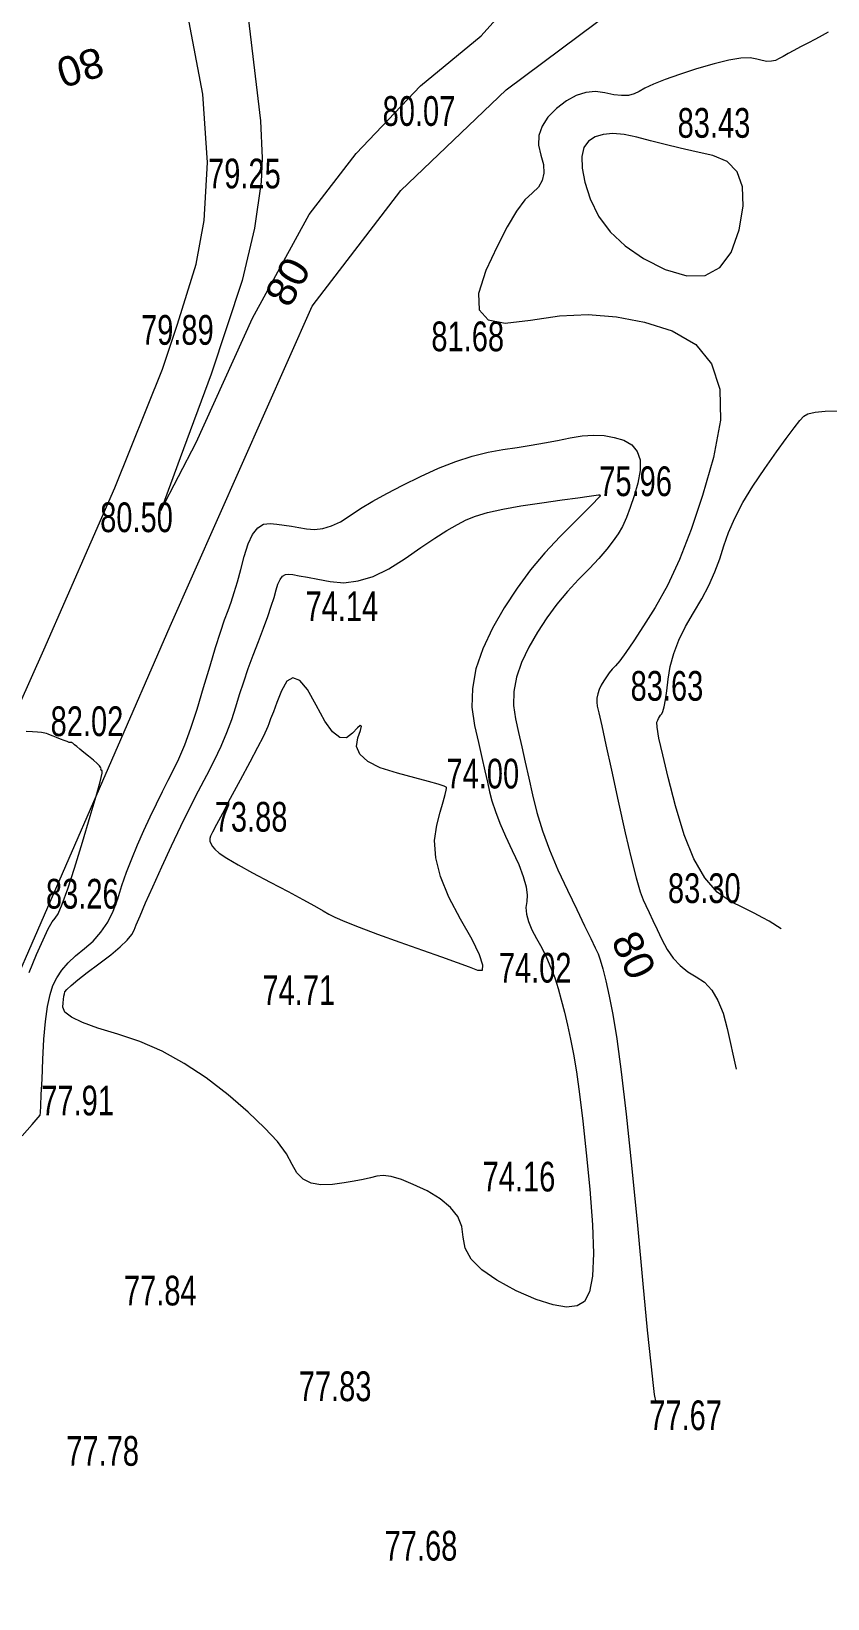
# Model space of a CAD drawing. Header units: metres. Extents: x 431726 to 434411, y 2469261 to 2472412.
# Drawn here: x 433638.3 to 433745.5, y 2472092.3 to 2472303.3 of the extents above; entities that cross this region are included whole.
import ezdxf
from ezdxf.enums import TextEntityAlignment as Align

# ---------------------------------------------------------------- set-up
doc = ezdxf.new("R2010")
doc.units = ezdxf.units.M
doc.header["$MEASUREMENT"] = 0
for name, color, linetype, lineweight in [('CAO DO', 8, 'Continuous', 18), ('duong nhua-ks', 8, 'Continuous', 18), ('MH_DongMuc', 8, 'Continuous', 18), ('MH_DongMuc_Con', 8, 'Continuous', 18)]:
    doc.layers.add(name, color=color, linetype=linetype, lineweight=lineweight)
doc.styles.get("Standard").update_dxf_attribs({"font": 'arial.ttf'})

msp = doc.modelspace()

# ---------------------------------------------------------------- linework, layer by layer
at = {"layer": 'duong nhua-ks', "color": 8, "lineweight": 0}
for points in [[(433580.84, 2472084.92), (433593.98, 2472115.2), (433606.09, 2472143), (433619.85, 2472174.94), (433639.98, 2472220.05), (433649.53, 2472241.83), (433655.96, 2472257.82), (433657.98, 2472263.86), (433660.5, 2472271.96), (433661.57, 2472277.83), (433662, 2472285.64), (433661.36, 2472294.84), (433659.35, 2472305.44), (433656.55, 2472316.22), (433651.26, 2472332.6), (433646.65, 2472340.55), (433643.8, 2472343.21), (433640.67, 2472344.95), (433634.78, 2472346.77), (433626.57, 2472348.6), (433620.71, 2472350.12)], [(433556.9, 2471909.5), (433562.65, 2471919.21), (433567.15, 2471928.28), (433571.41, 2471939.35), (433575.14, 2471950.17), (433578.26, 2471964.06), (433580.28, 2471976.38), (433581.62, 2471994.14), (433582.29, 2472018.57), (433582.91, 2472032.17), (433585.08, 2472049.07), (433588.31, 2472061.95), (433594.83, 2472080.9), (433602.54, 2472098.28), (433625.54, 2472151.08), (433656.98, 2472223.23), (433676.09, 2472266.3), (433688.05, 2472281.87), (433702.2, 2472295.41), (433721.78, 2472310.05), (433730.86, 2472313.7), (433740.17, 2472314.64), (433750.43, 2472312.29)], [(433667.15, 2472307.82), (433669.16, 2472291.22), (433669.38, 2472286.22), (433669.22, 2472283.01), (433668.33, 2472276.81), (433666.69, 2472269.76), (433662.48, 2472257.15), (433658.35, 2472245.87), (433655.71, 2472238.8), (433660.5, 2472247.94)], [(433660.5, 2472247.94), (433668.06, 2472264.68), (433675.68, 2472278.63), (433682, 2472286.82), (433690.69, 2472295.94), (433698.83, 2472302.68), (433702.85, 2472307.1)]]:
    msp.add_lwpolyline(points, dxfattribs=at)
at = {"layer": 'MH_DongMuc_Con', "color": 8, "lineweight": 0}
for points, elevation in [([(433745.55, 2472303.16), (433744.75, 2472302.72), (433743.84, 2472302.24), (433742.82, 2472301.71), (433741.81, 2472301.19), (433740.92, 2472300.71), (433740.15, 2472300.29), (433739.49, 2472299.92), (433738.96, 2472299.61), (433738.46, 2472299.37), (433737.91, 2472299.25), (433737.31, 2472299.24), (433736.66, 2472299.34), (433735.96, 2472299.55), (433735.05, 2472299.71), (433733.79, 2472299.66), (433732.17, 2472299.4), (433730.19, 2472298.92), (433727.85, 2472298.23), (433725.53, 2472297.47), (433723.6, 2472296.79), (433722.05, 2472296.18), (433720.89, 2472295.65), (433720.11, 2472295.2), (433719.46, 2472294.86), (433718.67, 2472294.67), (433717.75, 2472294.63), (433716.69, 2472294.73), (433715.5, 2472294.99), (433714.23, 2472295.17), (433712.94, 2472295.05), (433711.64, 2472294.64), (433710.33, 2472293.92), (433709, 2472292.91), (433707.84, 2472291.72), (433707.05, 2472290.5), (433706.63, 2472289.25), (433706.57, 2472287.95), (433706.89, 2472286.62), (433707.24, 2472285.34), (433707.3, 2472284.2), (433707.07, 2472283.19), (433706.56, 2472282.31), (433705.75, 2472281.57), (433704.74, 2472280.61), (433703.61, 2472279.08), (433702.36, 2472276.98), (433700.99, 2472274.32), (433699.49, 2472271.09), (433698.49, 2472268.01), (433698.59, 2472265.8), (433699.78, 2472264.47), (433702.08, 2472264), (433705.47, 2472264.4), (433709.39, 2472265.01), (433713.25, 2472265.17), (433717.07, 2472264.88), (433720.84, 2472264.15), (433724.55, 2472262.96), (433727.73, 2472261.15), (433729.87, 2472258.54), (433730.99, 2472255.14), (433731.07, 2472250.94), (433730.13, 2472245.94), (433728.65, 2472240.82), (433727.12, 2472236.24), (433725.55, 2472232.2), (433723.93, 2472228.7), (433722.27, 2472225.74), (433720.71, 2472223.28), (433719.4, 2472221.26), (433718.34, 2472219.69), (433717.52, 2472218.57), (433716.94, 2472217.9), (433716.5, 2472217.43), (433716.09, 2472216.94), (433715.7, 2472216.41), (433715.34, 2472215.86), (433715, 2472215.27), (433714.72, 2472214.68), (433714.53, 2472214.1), (433714.42, 2472213.54), (433714.41, 2472213), (433714.48, 2472212.48), (433714.69, 2472211.55), (433715.07, 2472209.81), (433715.64, 2472207.24), (433716.38, 2472203.86), (433717.3, 2472199.66), (433718.24, 2472195.43), (433719.04, 2472191.99), (433719.72, 2472189.34), (433720.26, 2472187.47), (433720.66, 2472186.38), (433721.03, 2472185.61), (433721.47, 2472184.7), (433721.97, 2472183.63), (433722.54, 2472182.42), (433723.17, 2472181.07), (433723.89, 2472179.72), (433724.71, 2472178.55), (433725.63, 2472177.54), (433726.66, 2472176.71), (433727.79, 2472176.04), (433728.91, 2472175.3), (433729.89, 2472174.23), (433730.72, 2472172.84), (433731.42, 2472171.13), (433731.97, 2472169.09), (433733.19, 2472163.59)], 82), ([(433714.64, 2472278.43), (433716.21, 2472276.32), (433718.23, 2472274.42), (433720.7, 2472272.73), (433723.63, 2472271.25), (433726.54, 2472270.36), (433729, 2472270.44), (433730.99, 2472271.5), (433732.52, 2472273.54), (433733.59, 2472276.55), (433734.12, 2472279.75), (433734.02, 2472282.35), (433733.3, 2472284.36), (433731.97, 2472285.76), (433730.01, 2472286.57), (433727.78, 2472287.07), (433725.65, 2472287.57), (433723.61, 2472288.07), (433721.66, 2472288.55), (433719.8, 2472289.03), (433718.09, 2472289.39), (433716.58, 2472289.52), (433715.28, 2472289.41), (433714.18, 2472289.07), (433713.29, 2472288.5), (433712.66, 2472287.64), (433712.38, 2472286.43), (433712.42, 2472284.88), (433712.81, 2472282.98), (433713.53, 2472280.74), (433714.64, 2472278.43)], 84), ([(433739.22, 2472182.47), (433737.6, 2472183.51), (433736.74, 2472183.98), (433735.59, 2472184.59), (433734.15, 2472185.32), (433732.41, 2472186.18), (433730.62, 2472187.43), (433728.97, 2472189.35), (433727.49, 2472191.92), (433726.16, 2472195.15), (433724.99, 2472199.04), (433724.01, 2472202.87), (433723.28, 2472205.91), (433722.78, 2472208.16), (433722.53, 2472209.63), (433722.51, 2472210.3), (433722.62, 2472210.57), (433722.73, 2472210.82), (433722.86, 2472211.04), (433723, 2472211.24), (433723.15, 2472211.42), (433723.31, 2472211.73), (433723.47, 2472212.36), (433723.64, 2472213.29), (433723.82, 2472214.53), (433724.01, 2472216.08), (433724.3, 2472217.8), (433724.78, 2472219.55), (433725.47, 2472221.34), (433726.35, 2472223.16), (433727.42, 2472225.03), (433728.53, 2472226.89), (433729.49, 2472228.72), (433730.31, 2472230.52), (433730.99, 2472232.29), (433731.53, 2472234.03), (433732.12, 2472235.82), (433732.97, 2472237.76), (433734.06, 2472239.85), (433735.41, 2472242.07), (433737.01, 2472244.44), (433738.6, 2472246.68), (433739.92, 2472248.5), (433740.97, 2472249.91), (433741.76, 2472250.9), (433742.27, 2472251.48), (433742.84, 2472251.81), (433743.8, 2472252.04), (433745.15, 2472252.16), (433746.89, 2472252.19)], 84), ([(433637.08, 2472154.65), (433638.4, 2472156.15), (433639.21, 2472157.08), (433639.48, 2472157.42), (433639.51, 2472157.76), (433639.56, 2472158.68), (433639.63, 2472160.17), (433639.73, 2472162.25), (433639.84, 2472164.9), (433639.99, 2472167.66), (433640.2, 2472170.03), (433640.48, 2472172.02), (433640.81, 2472173.63), (433641.2, 2472174.86), (433641.71, 2472175.89), (433642.39, 2472176.91), (433643.24, 2472177.9), (433644.25, 2472178.87), (433645.43, 2472179.83), (433646.63, 2472180.85), (433647.67, 2472182.03), (433648.57, 2472183.38), (433649.32, 2472184.88), (433649.92, 2472186.54), (433650.48, 2472188.3), (433651.12, 2472190.1), (433651.82, 2472191.93), (433652.6, 2472193.8), (433653.44, 2472195.71), (433654.31, 2472197.58), (433655.14, 2472199.33), (433655.94, 2472200.97), (433656.71, 2472202.48), (433657.44, 2472203.88), (433658.17, 2472205.39), (433658.95, 2472207.26), (433659.76, 2472209.48), (433660.6, 2472212.05), (433661.49, 2472214.97), (433662.35, 2472217.87), (433663.1, 2472220.35), (433663.76, 2472222.42), (433664.31, 2472224.09), (433664.77, 2472225.34), (433665.18, 2472226.46), (433665.61, 2472227.75), (433666.05, 2472229.21), (433666.5, 2472230.83), (433666.96, 2472232.62), (433667.48, 2472234.29), (433668.08, 2472235.57), (433668.77, 2472236.45), (433669.56, 2472236.95), (433670.43, 2472237.05), (433671.36, 2472236.95), (433672.32, 2472236.82), (433673.3, 2472236.68), (433674.31, 2472236.5), (433675.34, 2472236.31), (433676.41, 2472236.22), (433677.53, 2472236.35), (433678.7, 2472236.71), (433679.92, 2472237.29), (433681.19, 2472238.1), (433682.61, 2472239.05), (433684.26, 2472240.05), (433686.15, 2472241.1), (433688.28, 2472242.21), (433690.66, 2472243.37), (433693.09, 2472244.47), (433695.42, 2472245.38), (433697.65, 2472246.11), (433699.77, 2472246.65), (433701.78, 2472247.01), (433703.71, 2472247.29), (433705.57, 2472247.58), (433707.38, 2472247.89), (433709.12, 2472248.22), (433710.81, 2472248.56), (433712.42, 2472248.83), (433713.95, 2472248.93), (433715.4, 2472248.87), (433716.77, 2472248.64), (433718.05, 2472248.24), (433719.13, 2472247.63), (433719.85, 2472246.75), (433720.23, 2472245.6), (433720.26, 2472244.18), (433719.94, 2472242.49), (433719.44, 2472240.76), (433718.92, 2472239.21), (433718.39, 2472237.84), (433717.85, 2472236.66), (433717.28, 2472235.66), (433716.62, 2472234.69), (433715.75, 2472233.58), (433714.69, 2472232.35), (433713.43, 2472230.99), (433711.97, 2472229.5), (433710.45, 2472227.89), (433709.02, 2472226.17), (433707.68, 2472224.35), (433706.42, 2472222.42), (433705.25, 2472220.39), (433704.28, 2472218.34), (433703.61, 2472216.35), (433703.25, 2472214.42), (433703.2, 2472212.55), (433703.46, 2472210.74), (433703.88, 2472208.9), (433704.31, 2472206.97), (433704.77, 2472204.92), (433705.25, 2472202.77), (433705.74, 2472200.52), (433706.33, 2472198.16), (433707.1, 2472195.69), (433708.04, 2472193.12), (433709.16, 2472190.45), (433710.45, 2472187.68), (433711.72, 2472185.07), (433712.76, 2472182.91), (433713.59, 2472181.2), (433714.2, 2472179.94), (433714.58, 2472179.12), (433714.88, 2472178.32), (433715.23, 2472177.1), (433715.62, 2472175.47), (433716.06, 2472173.43), (433716.55, 2472170.97), (433717.09, 2472167.69), (433717.69, 2472163.22), (433718.36, 2472157.54), (433719.08, 2472150.66), (433719.87, 2472142.57), (433720.61, 2472134.7), (433721.21, 2472128.49), (433721.67, 2472123.94), (433721.98, 2472121.04), (433722.14, 2472119.8), (433722.37, 2472118.75)], 78), ([(433683.96, 2472148.96), (433682.96, 2472148.74), (433681.76, 2472148.52), (433680.39, 2472148.3), (433678.82, 2472148.08), (433677.28, 2472148.02), (433675.97, 2472148.26), (433674.89, 2472148.8), (433674.03, 2472149.64), (433673.41, 2472150.79), (433672.66, 2472152.21), (433671.42, 2472153.85), (433669.69, 2472155.72), (433667.47, 2472157.82), (433664.77, 2472160.15), (433661.82, 2472162.42), (433658.86, 2472164.38), (433655.89, 2472166.01), (433652.92, 2472167.32), (433649.94, 2472168.31), (433647.25, 2472169.12), (433645.17, 2472169.88), (433643.69, 2472170.61), (433642.82, 2472171.29), (433642.54, 2472171.93), (433642.57, 2472172.51), (433642.62, 2472173), (433642.67, 2472173.42), (433642.74, 2472173.75), (433642.82, 2472174), (433643.07, 2472174.32), (433643.65, 2472174.85), (433644.57, 2472175.61), (433645.82, 2472176.59), (433647.4, 2472177.78), (433648.99, 2472179), (433650.26, 2472180.07), (433651.21, 2472180.97), (433651.84, 2472181.71), (433652.15, 2472182.29), (433652.42, 2472183.03), (433652.93, 2472184.26), (433653.67, 2472185.97), (433654.65, 2472188.16), (433655.87, 2472190.83), (433657.18, 2472193.66), (433658.44, 2472196.31), (433659.65, 2472198.78), (433660.81, 2472201.07), (433661.91, 2472203.18), (433662.93, 2472205.17), (433663.84, 2472207.08), (433664.62, 2472208.91), (433665.28, 2472210.67), (433665.82, 2472212.36), (433666.32, 2472214.03), (433666.88, 2472215.74), (433667.49, 2472217.51), (433668.14, 2472219.31), (433668.85, 2472221.16), (433669.53, 2472222.94), (433670.11, 2472224.52), (433670.58, 2472225.91), (433670.96, 2472227.1), (433671.24, 2472228.1), (433671.48, 2472228.9), (433671.77, 2472229.52), (433672.11, 2472229.94), (433672.49, 2472230.18), (433672.91, 2472230.23), (433673.48, 2472230.16), (433674.33, 2472230.02), (433675.46, 2472229.82), (433676.85, 2472229.56), (433678.52, 2472229.24), (433680.36, 2472229.08), (433682.3, 2472229.31), (433684.31, 2472229.92), (433686.41, 2472230.93), (433688.6, 2472232.32), (433690.72, 2472233.8), (433692.59, 2472235.06), (433694.24, 2472236.1), (433695.65, 2472236.93), (433696.82, 2472237.55), (433698.07, 2472238.04), (433699.72, 2472238.52), (433701.76, 2472238.98), (433704.19, 2472239.42), (433707.01, 2472239.84), (433709.74, 2472240.21), (433711.86, 2472240.5), (433713.39, 2472240.72), (433714.32, 2472240.84), (433714.65, 2472240.89), (433714.69, 2472240.9), (433714.72, 2472240.9), (433714.75, 2472240.9), (433714.78, 2472240.89), (433714.81, 2472240.89), (433714.83, 2472240.87), (433714.84, 2472240.85), (433714.85, 2472240.83), (433714.85, 2472240.8), (433714.85, 2472240.76), (433714.84, 2472240.73), (433714.82, 2472240.7), (433714.81, 2472240.67), (433714.8, 2472240.64), (433714.79, 2472240.62), (433714.57, 2472240.39), (433713.93, 2472239.75), (433712.86, 2472238.68), (433711.38, 2472237.2), (433709.48, 2472235.29), (433707.43, 2472233.11), (433705.49, 2472230.79), (433703.67, 2472228.32), (433701.96, 2472225.71), (433700.38, 2472222.95), (433699.06, 2472220.17), (433698.15, 2472217.47), (433697.67, 2472214.85), (433697.6, 2472212.32), (433697.94, 2472209.87), (433698.47, 2472207.58), (433698.93, 2472205.55), (433699.34, 2472203.76), (433699.68, 2472202.23), (433699.96, 2472200.95), (433700.29, 2472199.71), (433700.76, 2472198.3), (433701.37, 2472196.71), (433702.13, 2472194.96), (433703.04, 2472193.04), (433703.9, 2472191.16), (433704.52, 2472189.53), (433704.91, 2472188.15), (433705.06, 2472187.03), (433704.98, 2472186.15), (433704.87, 2472185.35), (433704.94, 2472184.46), (433705.21, 2472183.46), (433705.66, 2472182.37), (433706.3, 2472181.18), (433707, 2472179.91), (433707.64, 2472178.61), (433708.22, 2472177.26), (433708.74, 2472175.88), (433709.2, 2472174.45), (433709.63, 2472172.93), (433710.05, 2472171.29), (433710.46, 2472169.53), (433710.87, 2472167.64), (433711.27, 2472165.63), (433711.67, 2472163.24), (433712.1, 2472160.23), (433712.54, 2472156.59), (433713, 2472152.32), (433713.48, 2472147.43), (433713.84, 2472142.66), (433713.95, 2472138.77), (433713.81, 2472135.75), (433713.41, 2472133.61), (433712.76, 2472132.35), (433711.77, 2472131.75), (433710.35, 2472131.59), (433708.52, 2472131.87), (433706.25, 2472132.6), (433703.57, 2472133.78), (433700.97, 2472135.19), (433698.95, 2472136.61), (433697.52, 2472138.05), (433696.68, 2472139.5), (433696.42, 2472140.98), (433696.26, 2472142.41), (433695.69, 2472143.75), (433694.72, 2472145), (433693.34, 2472146.15), (433691.56, 2472147.21), (433689.71, 2472148.1), (433688.1, 2472148.75), (433686.74, 2472149.14), (433685.64, 2472149.29), (433684.79, 2472149.19), (433683.96, 2472148.96)], 76), ([(433671.35, 2472212.96), (433670.87, 2472211.7), (433670.51, 2472210.74), (433670.26, 2472210.09), (433670.15, 2472209.74), (433669.95, 2472209.3), (433669.48, 2472208.35), (433668.72, 2472206.9), (433667.69, 2472204.94), (433666.39, 2472202.49), (433665.07, 2472200.02), (433664.01, 2472198.03), (433663.22, 2472196.52), (433662.69, 2472195.5), (433662.42, 2472194.95), (433662.33, 2472194.64), (433662.34, 2472194.31), (433662.46, 2472193.96), (433662.67, 2472193.58), (433662.99, 2472193.19), (433663.58, 2472192.69), (433664.63, 2472192), (433666.12, 2472191.12), (433668.06, 2472190.04), (433670.45, 2472188.76), (433672.86, 2472187.5), (433674.85, 2472186.44), (433676.42, 2472185.58), (433677.58, 2472184.93), (433678.33, 2472184.48), (433679.14, 2472184.05), (433680.5, 2472183.46), (433682.41, 2472182.7), (433684.87, 2472181.78), (433687.89, 2472180.7), (433690.94, 2472179.62), (433693.51, 2472178.7), (433695.61, 2472177.95), (433697.23, 2472177.36), (433698.37, 2472176.93), (433699.01, 2472176.93), (433699.09, 2472177.62), (433698.64, 2472178.99), (433697.63, 2472181.05), (433696.08, 2472183.8), (433694.49, 2472186.77), (433693.38, 2472189.53), (433692.73, 2472192.05), (433692.56, 2472194.36), (433692.86, 2472196.43), (433693.34, 2472198.2), (433693.71, 2472199.58), (433693.98, 2472200.57), (433694.14, 2472201.16), (433694.19, 2472201.36), (433694.19, 2472201.36), (433694.19, 2472201.37), (433694.19, 2472201.37), (433694.18, 2472201.38), (433694.18, 2472201.38), (433694.18, 2472201.39), (433694.18, 2472201.41), (433694.17, 2472201.45), (433694.16, 2472201.5), (433694.14, 2472201.56), (433693.87, 2472201.69), (433693.07, 2472201.94), (433691.76, 2472202.32), (433689.92, 2472202.82), (433687.57, 2472203.44), (433685.27, 2472204.18), (433683.58, 2472205.03), (433682.52, 2472205.98), (433682.07, 2472207.03), (433682.25, 2472208.19), (433682.61, 2472209.19), (433682.72, 2472209.75), (433682.57, 2472209.87), (433682.18, 2472209.56), (433681.54, 2472208.81), (433680.73, 2472208.18), (433679.83, 2472208.25), (433678.85, 2472209.01), (433677.78, 2472210.46), (433676.63, 2472212.61), (433675.48, 2472214.68), (433674.45, 2472215.9), (433673.51, 2472216.29), (433672.69, 2472215.83), (433671.96, 2472214.53), (433671.35, 2472212.96)], 74), ([(433637.98, 2472176.59), (433639, 2472179.05), (433639.87, 2472181.01), (433640.57, 2472182.48), (433641.11, 2472183.45), (433641.5, 2472183.92), (433641.89, 2472184.51), (433642.45, 2472185.83), (433643.19, 2472187.88), (433644.1, 2472190.66), (433645.19, 2472194.17), (433646.23, 2472197.65), (433647.02, 2472200.36), (433647.55, 2472202.29), (433647.83, 2472203.44), (433647.85, 2472203.82), (433647.76, 2472203.82), (433647.7, 2472203.85), (433647.67, 2472203.89), (433647.67, 2472203.95), (433647.7, 2472204.03), (433647.67, 2472204.17), (433647.49, 2472204.41), (433647.15, 2472204.74), (433646.66, 2472205.18), (433646.01, 2472205.71), (433645.35, 2472206.24), (433644.82, 2472206.67), (433644.41, 2472207.01), (433644.12, 2472207.25), (433643.96, 2472207.39), (433643.87, 2472207.47), (433643.8, 2472207.53), (433643.74, 2472207.56), (433643.69, 2472207.57), (433643.66, 2472207.55), (433643.58, 2472207.55), (433643.39, 2472207.59), (433643.1, 2472207.69), (433642.71, 2472207.83), (433642.21, 2472208.02), (433641.7, 2472208.23), (433641.25, 2472208.4), (433640.88, 2472208.55), (433640.58, 2472208.67), (433640.35, 2472208.76), (433640.09, 2472208.84), (433639.68, 2472208.9), (433639.13, 2472208.96), (433638.44, 2472209.01), (433637.61, 2472209.05)], 82)]:
    msp.add_lwpolyline(points, dxfattribs=dict(at, elevation=elevation))

# ---------------------------------------------------------------- texts
at = {"layer": 'CAO DO', "color": 8, "lineweight": 0, "width": 0.7}
for s, p in [('80.07', (433685.58, 2472290.56, 80.07)), ('83.43', (433725.29, 2472288.96, 83.43)), ('79.25', (433662.08, 2472282.15, 79.25)), ('79.89', (433653.06, 2472261.1, 79.89)), ('81.68', (433692.14, 2472260.23, 81.68)), ('75.96', (433714.74, 2472240.73, 75.96)), ('80.50', (433647.56, 2472235.88, 80.5)), ('74.14', (433675.2, 2472223.9, 74.14)), ('83.63', (433718.96, 2472213.19, 83.63)), ('82.02', (433640.89, 2472208.43, 82.02)), ('74.00', (433694.17, 2472201.38, 74)), ('73.88', (433662.98, 2472195.57, 73.88)), ('83.26', (433640.26, 2472185.21, 83.26)), ('83.30', (433723.99, 2472185.96, 83.3)), ('74.02', (433701.22, 2472175.25, 74.02)), ('74.71', (433669.4, 2472172.23, 74.71)), ('77.91', (433639.63, 2472157.38, 77.91)), ('74.16', (433699.04, 2472147.14, 74.16)), ('77.84', (433650.76, 2472131.8, 77.84)), ('77.83', (433674.29, 2472118.92, 77.83)), ('77.67', (433721.47, 2472115.02, 77.67)), ('77.78', (433643, 2472110.22, 77.78)), ('77.68', (433685.85, 2472097.46, 77.68))]:
    msp.add_text(s, height=4, dxfattribs=at).set_placement(p)
at = {"layer": 'MH_DongMuc', "color": 8, "lineweight": 0}
for rotation, p in [(196.9807, (433644.9, 2472298.43, 80)), (60.9047, (433672.79, 2472269.59, 80)), (295.0134, (433719.4, 2472178.96, 80))]:
    msp.add_text('80', height=4, rotation=rotation, dxfattribs=at).set_placement(p, align=Align.MIDDLE)

doc.saveas('drawing.dxf')
